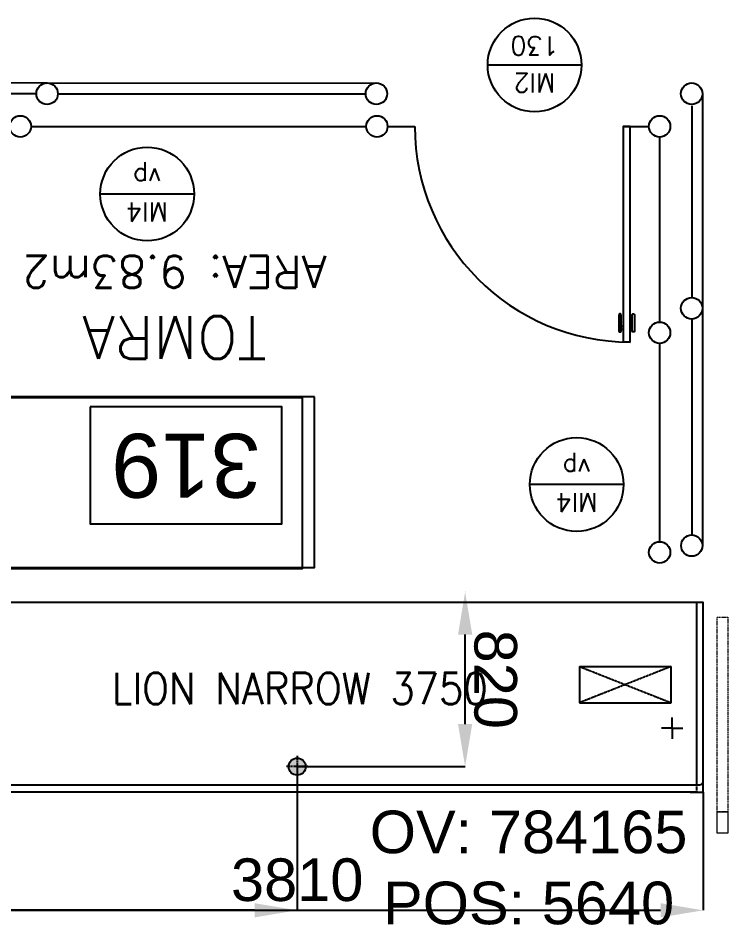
# Model space of a CAD drawing. Header units: millimetres. Extents: x 1478096 to 1808313, y 619971 to 762366.
# Drawn here: x 1804982 to 1808313, y 721842 to 726097 of the extents above; entities that cross this region are included whole.
import ezdxf
from ezdxf.enums import TextEntityAlignment as Align

# ---------------------------------------------------------------- set-up
doc = ezdxf.new("R2010")
doc.units = ezdxf.units.MM
doc.header["$LTSCALE"] = 10
for name, pattern in [('CONTINOUS', [0]), ('DASHED', [0.75, 0.5, -0.25]), ('TRATTEGGIATA', [0.75, 0.5, -0.25]), ('TRATTEGGIATA2', [0.375, 0.25, -0.125])]:
    doc.linetypes.add(name, pattern=pattern)
for name, color, linetype in [('BANCHI', 3, 'Continuous'), ('COSTAN-EXH-COTAS', 7, 'Continuous'), ('COSTAN-EXH-Desagues', 1, 'Continuous'), ('COSTAN-EXH-NOMENCLATURAS', 7, 'Continuous'), ('DESAGUE MAQUINA', 3, 'Continuous'), ('DESAGUE PISO', 7, 'TRATTEGGIATA'), ('GABINETE', 1, 'Continuous'), ('GOP', 1, 'Continuous'), ('LATERALES', 3, 'Continuous'), ('QUADRO_ELETTRICO', 8, 'Continuous'), ('TESTI20', 3, 'Continuous'), ('TETTO', 3, 'TRATTEGGIATA'), ('ZZCOSTAN-CAM-NOMENCLATURAS', 7, 'Continuous'), ('ZZZZ0-EQUIPAMIENTO-LAB', 251, 'Continuous'), ('ZZZZ0-LAYOUT', 252, 'Continuous'), ('ZZZZDC-ARQ-0 TEXTOS', 7, 'Continuous'), ('ZZZZDC-ARQ-DEF GUARDARAIL', 7, 'CONTINOUS'), ('ZZZZDC-ARQ-REJA', 8, 'Continuous'), ('ZZZZTXT CARPINTERIAS', 2, 'Continuous')]:
    doc.layers.add(name, color=color, linetype=linetype)
doc.layers.add('ZZZZBLOQUES', color=7, linetype='Continuous', lineweight=0)
doc.styles.add('costan', font='arial.ttf')
doc.styles.add('ROMANS', font='romans')
doc.styles.get("Standard").update_dxf_attribs({"font": 'arial.ttf'})
doc.styles.add('TESTI15', font='romans.shx', dxfattribs={"width": 0.9, "height": 1.5})
doc.dimstyles.new('COSTAN-DESAGUES', dxfattribs={"dimtxt": 200, "dimasz": 200, "dimexe": 0, "dimexo": 0, "dimgap": 40, "dimtad": 1, "dimdec": 0, "dimzin": 0, "dimdsep": 46, "dimtxsty": 'costan', "dimblk1": 'ARCHTICK', "dimblk2": 'ARCHTICK', "dimcen": 0, "dimclrd": 256, "dimclre": 256, "dimclrt": 256, "dimadec": 0, "dimazin": 0, "dimtfac": 1, "dimtdec": 0, "dimtofl": 0, "dimtmove": 0, "dimatfit": 3, "dimfxl": 0, "dimtolj": 1, "dimtzin": 0, "dimarcsym": 0})
doc.dimstyles.new('COSTAN-MM-100', dxfattribs={"dimtxt": 200, "dimasz": 200, "dimexe": 0, "dimexo": 0, "dimgap": 40, "dimtad": 1, "dimdec": 0, "dimzin": 0, "dimdsep": 46, "dimtxsty": 'costan', "dimblk1": 'ARCHTICK', "dimblk2": 'ARCHTICK', "dimcen": 0, "dimclrd": 256, "dimclre": 256, "dimclrt": 256, "dimadec": 0, "dimazin": 0, "dimtfac": 1, "dimtdec": 0, "dimtofl": 0, "dimtmove": 0, "dimatfit": 3, "dimfxl": 0, "dimtolj": 1, "dimtzin": 0, "dimarcsym": 0})

# ---------------------------------------------------------------- blocks, each defined once
blk = doc.blocks.new('ZZSIMB-CAR')
blk.add_line((-0.5, 0), (0.5, 0))
blk.add_circle((0, 0), 0.5)
at = {"style": 'ROMANS'}
for tag, p in [('TIPO', (0, 0.1918)), ('NUMERO', (0, -0.2055))]:
    blk.add_attdef(tag, text='', height=0.2, dxfattribs=at).set_placement(p, align=Align.MIDDLE)
blk = doc.blocks.new('LI_TL1_N_375')
at = {"layer": 'DESAGUE MAQUINA'}
for p, q in [((121.7, -590), (121.7, -540)), ((3635, -590), (3635, -540)), ((121.7, -590), (71.7, -590)), ((121.7, -590), (121.7, -640)), ((121.7, -590), (171.7, -590)), ((3635, -590), (3585, -590)), ((3635, -590), (3635, -640)), ((3635, -590), (3685, -590))]:
    blk.add_line(p, q, dxfattribs=at)
at = {"layer": 'DESAGUE PISO'}
for p, q in [((1875, -720), (1875, -820)), ((1925, -770), (1825, -770))]:
    blk.add_line(p, q, dxfattribs=at)
at = {"layer": 'GABINETE'}
for p, q in [((3750, 0), (0, 0)), ((0, 0), (0, -855)), ((0, -855), (3750, -855)), ((2500, -890), (0, -890))]:
    blk.add_line(p, q, dxfattribs=at)
at = {"layer": 'LATERALES', "color": 3, "linetype": 'ByBlock'}
blk.add_line((3750, -890), (0, -890), dxfattribs=at)
at = {"layer": 'LATERALES'}
blk.add_line((3720, -890), (3750, -890), dxfattribs=at)
at = {"layer": 'QUADRO_ELETTRICO', "linetype": 'TRATTEGGIATA2'}
for p, q in [((3200, -300), (3630, -300)), ((3200, -300), (3630, -470)), ((3630, -300), (3200, -470)), ((3200, -300), (3200, -470)), ((3630, -470), (3630, -300)), ((3200, -470), (3630, -470))]:
    blk.add_line(p, q, dxfattribs=at)
at = {"layer": 'TESTI20', "style": 'TESTI15', "width": 0.9}
blk.add_text('LION NARROW 3750', height=147.999, dxfattribs=at).set_placement((1886.9, -403.1), align=Align.MIDDLE)
blk = doc.blocks.new('*D434')
at = {"layer": 'COSTAN-EXH-COTAS', "lineweight": -2, "transparency": 16777216}
for p, q in [((1804387.1, 722464.3), (1804387.1, 721910)), ((1808197.1, 722464.3), (1808197.1, 721910)), ((1804587.1, 721910), (1807997.1, 721910))]:
    blk.add_line(p, q, dxfattribs=at)
at = {"layer": 'COSTAN-EXH-COTAS', "transparency": 16777216}
for points in [[(1804587.1, 721943.4), (1804587.1, 721876.7), (1804387.1, 721910)], [(1807997.1, 721943.4), (1807997.1, 721876.7), (1808197.1, 721910)]]:
    blk.add_solid(points, dxfattribs=at)
at = {"layer": 'Defpoints', "color": 0, "transparency": 16777216}
for p in [(1804387.1, 722464.3), (1808197.1, 722464.3), (1808197.1, 721910)]:
    blk.add_point(p, dxfattribs=at)
at = {"layer": 'COSTAN-EXH-COTAS', "transparency": 16777216, "insert": (1806292.1, 722052.2), "char_height": 200, "attachment_point": 5, "style": 'costan'}
blk.add_mtext('\\A1;3810', dxfattribs=at)
blk = doc.blocks.new('_ARCHTICK')
at = {"color": 0, "linetype": 'ByBlock', "const_width": 0.15}
blk.add_lwpolyline([(-0.5, -0.5), (0.5, 0.5)], dxfattribs=at)
blk = doc.blocks.new('COSTAN-REFERENCIA DE DESAGÜES')
at = {"layer": 'COSTAN-EXH-Desagues'}
blk.add_hatch(color=256, dxfattribs=at).paths.add_polyline_path([(40, 0, 1), (-40, 0, 1)])
blk.add_circle((0, 0), 40, dxfattribs=at)
blk = doc.blocks.new('*D351')
at = {"layer": 'COSTAN-EXH-Desagues', "lineweight": -2, "transparency": 16777216}
for p, q in [((1806292.1, 722584.3), (1806292.1, 721910)), ((1806092.1, 721910), (1802996.9, 721910))]:
    blk.add_line(p, q, dxfattribs=at)
at = {"layer": 'COSTAN-EXH-Desagues', "transparency": 16777216}
for points in [[(1802996.9, 721943.4), (1802996.9, 721876.7), (1802796.9, 721910)], [(1806092.1, 721943.4), (1806092.1, 721876.7), (1806292.1, 721910)]]:
    blk.add_solid(points, dxfattribs=at)
at = {"layer": 'Defpoints', "color": 0, "transparency": 16777216}
for p in [(1806292.1, 722584.3), (1802796.9, 721910), (1802796.9, 721910)]:
    blk.add_point(p, dxfattribs=at)
at = {"layer": 'COSTAN-EXH-Desagues', "transparency": 16777216, "insert": (1804544.5, 722052.2), "char_height": 200, "attachment_point": 5, "style": 'costan'}
blk.add_mtext('\\A1;3495', dxfattribs=at)
blk = doc.blocks.new('*D352')
at = {"layer": 'COSTAN-EXH-Desagues', "lineweight": -2, "transparency": 16777216}
for p, q in [((1807080.2, 723404.3), (1807080.2, 723404.3)), ((1807080.2, 722784.3), (1807080.2, 723204.3)), ((1806292.1, 722584.3), (1807080.2, 722584.3))]:
    blk.add_line(p, q, dxfattribs=at)
at = {"layer": 'COSTAN-EXH-Desagues', "transparency": 16777216}
for points in [[(1807113.5, 723204.3), (1807046.8, 723204.3), (1807080.2, 723404.3)], [(1807113.5, 722784.3), (1807046.8, 722784.3), (1807080.2, 722584.3)]]:
    blk.add_solid(points, dxfattribs=at)
at = {"layer": 'Defpoints', "color": 0, "transparency": 16777216}
for p in [(1807080.2, 723404.3), (1807080.2, 723404.3), (1806292.1, 722584.3)]:
    blk.add_point(p, dxfattribs=at)
at = {"layer": 'COSTAN-EXH-Desagues', "transparency": 16777216, "insert": (1807222.3, 722994.3), "char_height": 200, "attachment_point": 5, "rotation": 270.0002, "style": 'costan'}
blk.add_mtext('\\A1;820', dxfattribs=at)

msp = doc.modelspace()

# ---------------------------------------------------------------- linework, layer by layer
at = {"layer": 'BANCHI'}
msp.add_line((1808167.058, 722499.263), (1808182.058, 722499.263), dxfattribs=at)
msp.add_lwpolyline([(1808167.058, 722464.263), (1808197.058, 722464.263, -1.33033444), (1808197.058, 722464.263), (1808197.058, 723354.263), (1808167.058, 723354.263)], format="xyb", dxfattribs=at)
msp.add_arc((1808182.058, 722514.263), 15, 270, 0, dxfattribs=at)
at = {"layer": 'GOP'}
msp.add_line((1808167.058, 722499.263), (1808167.058, 723354.263), dxfattribs=at)
at = {"layer": 'TETTO'}
msp.add_line((1808167.058, 722464.263), (1808167.058, 722504.263), dxfattribs=at)
at = {"layer": 'ZZZZ0-EQUIPAMIENTO-LAB', "ltscale": 200, "elevation": -112421.869}
msp.add_lwpolyline([(1806316.245, 724314.797), (1803905.821, 724314.795), (1803905.821, 723514.795), (1806316.246, 723514.797)], close=True, dxfattribs=at)
at = {"layer": 'ZZZZ0-LAYOUT', "ltscale": 200, "elevation": 112421.869}
msp.add_lwpolyline([(1806373.271, 724319.306), (1803962.847, 724319.305), (1803962.847, 723519.305), (1806373.272, 723519.306)], close=True, dxfattribs=at)
at = {"layer": 'ZZZZBLOQUES', "color": 250, "linetype": 'DASHED', "elevation": -112421.869}
msp.add_lwpolyline([(1808313.226, 722371.819), (1808263.226, 722371.819), (1808263.226, 723286.219), (1808313.226, 723286.219)], close=True, dxfattribs=at)
msp.add_lwpolyline([(1808313.226, 722371.819), (1808263.226, 722371.819), (1808263.226, 723286.219), (1808313.226, 723286.219)], close=True, dxfattribs=at)
at = {"layer": 'ZZZZBLOQUES', "color": 250, "elevation": -112421.869}
msp.add_lwpolyline([(1808313.226, 722271.819), (1808263.226, 722271.819), (1808263.226, 722371.819), (1808313.226, 722371.819)], close=True, dxfattribs=at)
msp.add_lwpolyline([(1808313.226, 722271.819), (1808263.226, 722271.819), (1808263.226, 722371.819), (1808313.226, 722371.819)], close=True, dxfattribs=at)
at = {"layer": 'ZZZZDC-ARQ-0 TEXTOS', "elevation": 224843.784}
msp.add_lwpolyline([(1805320.206, 724273.533), (1805320.206, 723723.533), (1806220.206, 723723.533), (1806220.206, 724273.533)], close=True, dxfattribs=at)
at = {"layer": 'ZZZZDC-ARQ-DEF GUARDARAIL'}
for p, q in [((1805120.711, 725792.836, 224843.738), (1804121.571, 725792.886, 224843.738)), ((1805116.179, 725792.836, 224843.738), (1806660.752, 725792.886, 224843.738)), ((1805068.001, 725742.551, 224843.738), (1804172.015, 725742.592, 224843.738)), ((1805168.889, 725742.551, 224843.738), (1806610.308, 725742.592, 224843.738)), ((1808193.844, 725737.907, 224843.738), (1808193.894, 724738.767, 224843.738)), ((1808143.559, 725685.197, 224843.738), (1808143.6, 724789.211, 224843.738)), ((1808193.844, 724737.907, 224843.738), (1808193.894, 723617.46, 224843.738)), ((1808143.559, 724685.197, 224843.738), (1808143.6, 723667.904, 224843.738))]:
    msp.add_line(p, q, dxfattribs=at)
for centre, radius in [((1805118.445, 725742.442, 224843.738), 50.444), ((1806663.878, 725742.442, 224843.738), 50.444), ((1808143.45, 725742.442, 224843.738), 50.444), ((1808143.45, 724735.641, 224843.738), 50.444), ((1808143.894, 723621.471, 224843.738), 50)]:
    msp.add_circle(centre, radius, dxfattribs=at)
at = {"layer": 'ZZZZDC-ARQ-REJA'}
for p, q in [((1805043.171, 725589.088, 224843.738), (1806616.026, 725589.088, 224843.738)), ((1806716.026, 725589.088, 224843.738), (1806844.084, 725589.088, 224843.738)), ((1807822.188, 725589.088, 224843.738), (1807943.1, 725589.088, 224843.738)), ((1807993.1, 725539.088, 224843.738), (1807993.1, 724670.917, 224843.738)), ((1807822.188, 724649.455, 224843.738), (1807812.403, 724649.455, 224843.738)), ((1807854.084, 724649.455, 224843.738), (1807863.87, 724649.455, 224843.738)), ((1807822.188, 724635.28, 224843.738), (1807812.403, 724635.28, 224843.738)), ((1807854.084, 724635.28, 224843.738), (1807863.87, 724635.28, 224843.738)), ((1807993.1, 724570.917, 224843.738), (1807993.1, 723639.974))]:
    msp.add_line(p, q, dxfattribs=at)
at = {"layer": 'ZZZZDC-ARQ-REJA', "elevation": 224843.738}
msp.add_lwpolyline([(1807854.084, 725589.088), (1807822.188, 725589.088), (1807822.188, 724577.481), (1807854.084, 724577.481), (1807854.084, 725589.088)], dxfattribs=at)
for points in [[(1807805.315, 724624.461), (1807808.859, 724624.461, 0.41421356), (1807812.403, 724628.005), (1807812.403, 724705.972, 0.41421356), (1807808.859, 724709.516), (1807805.315, 724709.516, 0.41421356), (1807801.771, 724705.972), (1807801.771, 724628.005, 0.41421356)], [(1807870.957, 724624.461), (1807867.414, 724624.461, -0.41421356), (1807863.87, 724628.005), (1807863.87, 724705.972, -0.41421356), (1807867.414, 724709.516), (1807870.957, 724709.516, -0.41421356), (1807874.501, 724705.972), (1807874.501, 724628.005, -0.41421356)]]:
    msp.add_lwpolyline(points, format="xyb", close=True, dxfattribs=at)
at = {"layer": 'ZZZZDC-ARQ-REJA'}
for centre in [(1804993.171, 725589.088, 224843.738), (1806666.026, 725589.088, 224843.738), (1807993.1, 725589.088, 224843.738), (1807993.1, 724620.917, 224843.738), (1807993.1, 723589.974, -0.098)]:
    msp.add_circle(centre, 50, dxfattribs=at)
msp.add_arc((1807856.045, 725588.752, 224843.738), 1011.961, 179.980987, 269.888983, dxfattribs=at)

# ---------------------------------------------------------------- block references
at = {"layer": 'COSTAN-EXH-Desagues'}
msp.add_blockref('COSTAN-REFERENCIA DE DESAGÜES', (1806292.058, 722584.263), dxfattribs=at)
at = {"layer": 'ZZCOSTAN-CAM-NOMENCLATURAS'}
msp.add_blockref('LI_TL1_N_375', (1804417.058, 723354.263), dxfattribs=at)
at = {"layer": 'ZZZZTXT CARPINTERIAS', "xscale": 440.0000000000546, "yscale": 440.0000000000546, "zscale": 440.0000000000546, "rotation": 180}
for p, values in [((1807406.011, 725877.283, 224843.784), {'NUMERO': '130', 'TIPO': 'MI2'}), ((1805588.058, 725271.887, 224843.784), {'NUMERO': 'vp', 'TIPO': 'MI4'}), ((1807603.627, 723908.386, 224843.784), {'NUMERO': 'vp', 'TIPO': 'MI4'})]:
    msp.add_blockref('ZZSIMB-CAR', p, dxfattribs=at).add_auto_attribs(values)

# ---------------------------------------------------------------- texts
at = {"layer": 'COSTAN-EXH-NOMENCLATURAS', "insert": (1807377.957, 722109.811), "char_height": 200, "attachment_point": 5, "style": 'costan'}
msp.add_mtext('OV: 784165\\PPOS: 5640', dxfattribs=at)
at = {"layer": 'ZZZZDC-ARQ-0 TEXTOS', "attachment_point": 5, "rotation": 180}
for s, insert, char_height, width in [('{\\Fromans|c0;TOMRA\\P\\H0.75x;AREA: 9.83m2}', (1805715.816, 724740.322, 224843.784), 200, 3964.44731), ('319', (1805770.206, 723998.533, 224843.784), 300, 801.45132)]:
    msp.add_mtext(s, dxfattribs=dict(at, insert=insert, char_height=char_height, width=width))

# ---------------------------------------------------------------- dimensions: what is measured, and where the dimension line sits
at = {"layer": 'COSTAN-EXH-COTAS'}
dim = msp.add_linear_dim(base=(1808197.058, 721910.019), p1=(1804387.058, 722464.263), p2=(1808197.058, 722464.263), dimstyle='COSTAN-MM-100', dxfattribs=at)
dim.commit()
dim.dimension.update_dxf_attribs({"geometry": '*D434', "text_midpoint": (1806292.058, 722052.201)})
at = {"layer": 'COSTAN-EXH-Desagues'}
dim = msp.add_linear_dim(base=(1807080.162, 723404.263), p1=(1806292.058, 722584.263), p2=(1807080.162, 723404.263), angle=90.00021, dimstyle='COSTAN-DESAGUES', dxfattribs=at)
dim.commit()
dim.dimension.update_dxf_attribs({"geometry": '*D352', "text_midpoint": (1807222.278, 722994.265)})
dim = msp.add_linear_dim(base=(1802796.883, 721910.019), p1=(1806292.058, 722584.263), p2=(1802796.883, 721910.019), dimstyle='COSTAN-DESAGUES', dxfattribs=at)
dim.commit()
dim.dimension.update_dxf_attribs({"geometry": '*D351', "text_midpoint": (1804544.471, 722052.201)})

doc.saveas('drawing.dxf')
